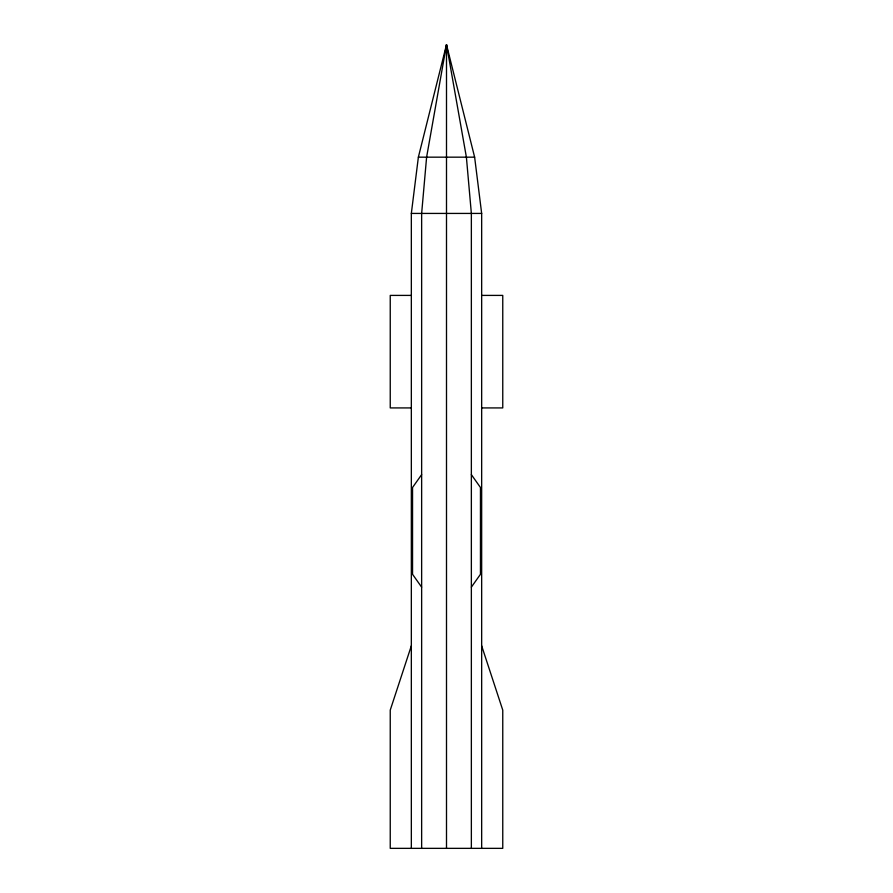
<?xml version="1.0" encoding="UTF-8"?>
<svg xmlns="http://www.w3.org/2000/svg" width="893" height="893" viewBox="0 0 893 893"><rect width="100%" height="100%" fill="white"/><g stroke="black" fill="none" stroke-linecap="round" stroke-linejoin="round"><path stroke-width="1.34" d="M411.338 848.35L411.338 213.427L418.37 157.168L446.5 44.65L474.629 157.168L481.662 213.427L481.662 848.35M471.359 848.35L471.359 213.427L466.392 157.168L446.5 44.65L426.608 157.168L421.641 213.427L421.641 848.35M411.338 645.818L390.241 710.114L390.241 848.35L502.759 848.35L502.759 710.114L481.662 645.818M421.641 474.629L412.544 487.489L412.544 574.288L421.641 587.148M471.359 587.148L480.456 574.288L480.456 487.489L471.359 474.629M418.37 157.168L474.629 157.168M411.338 213.427L481.662 213.427M411.338 295.404L390.241 295.404L390.241 407.922L411.338 407.922M481.662 295.404L502.759 295.404L502.759 407.922L481.662 407.922M446.5 44.65L446.5 848.35"/></g></svg>
